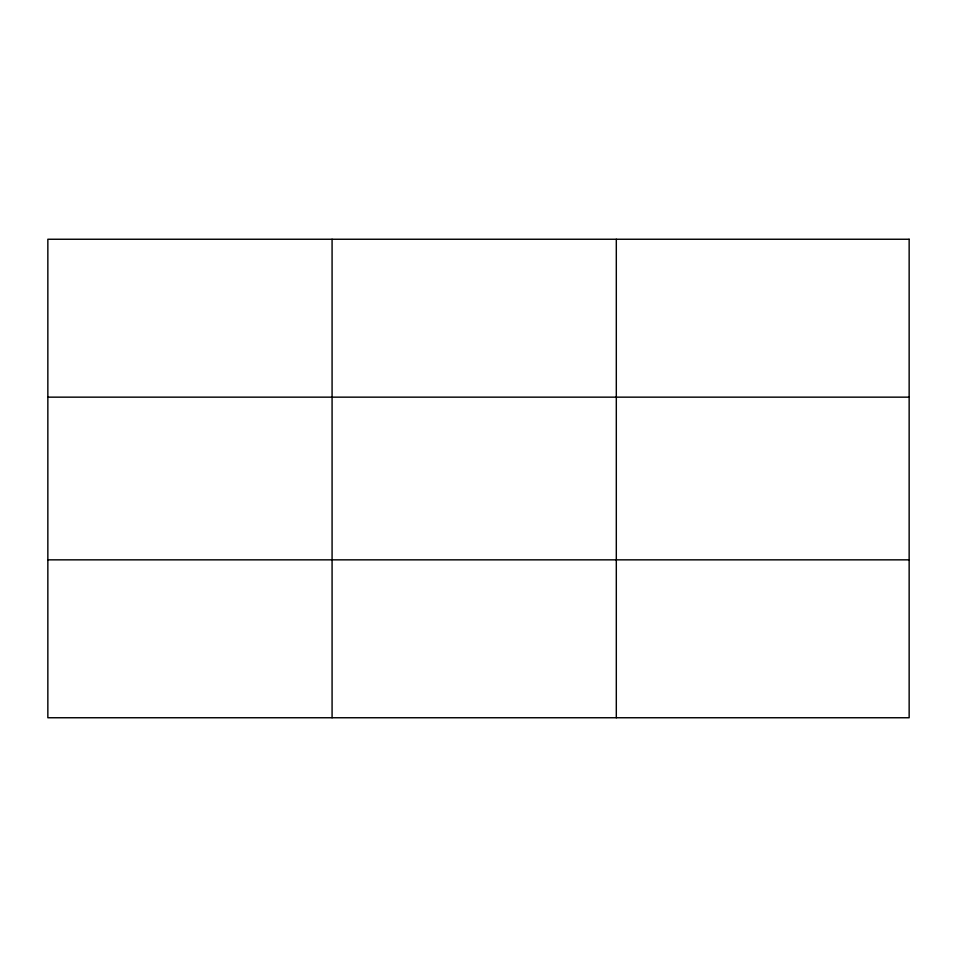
<?xml version="1.0" encoding="UTF-8"?>
<svg xmlns="http://www.w3.org/2000/svg" width="957" height="957" viewBox="0 0 957 957"><rect width="100%" height="100%" fill="white"/><g stroke="black" fill="none" stroke-linecap="round" stroke-linejoin="round"><path stroke-width="1.44" d="M332.079 717.75L332.079 239.25M616.308 717.75L616.308 239.25M47.85 397.155L909.15 397.155M47.85 559.845L909.15 559.845M909.15 239.25L47.85 239.25L47.85 717.75L909.15 717.75L909.15 239.25"/></g></svg>
